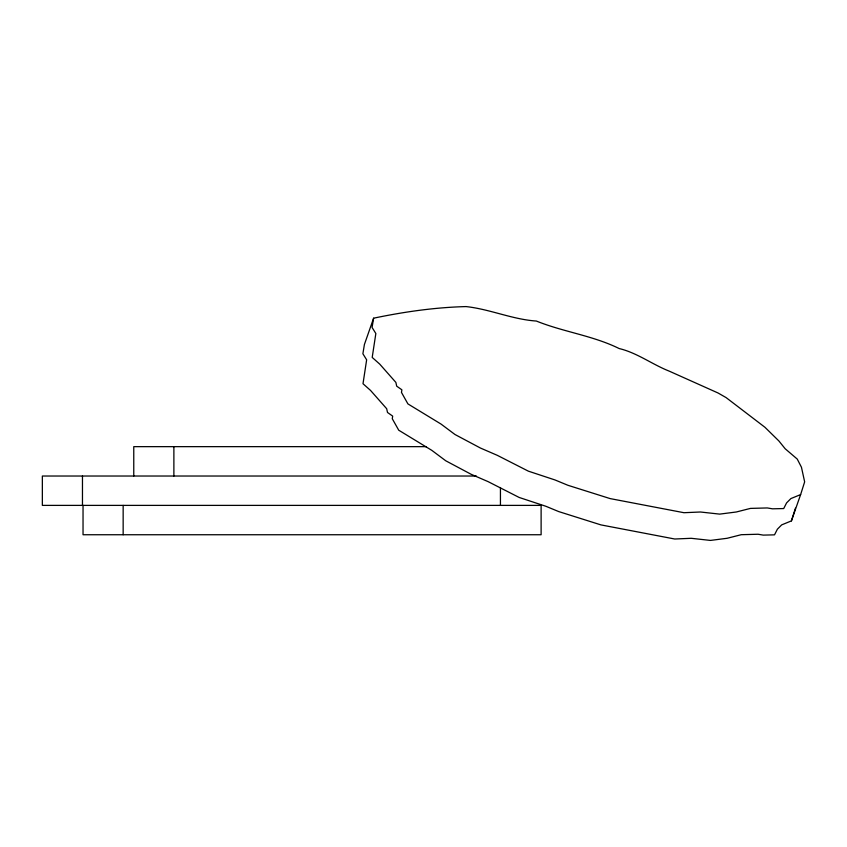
<?xml version="1.0" encoding="UTF-8"?>
<svg xmlns="http://www.w3.org/2000/svg" width="847" height="847" viewBox="0 0 847 847"><rect width="100%" height="100%" fill="white"/><g stroke="black" fill="none" stroke-linecap="round" stroke-linejoin="round"><path stroke-width="1.27" d="M373.612 318.186L372.077 327.45L375.846 333.517L372.204 357.423L379.721 364.104L395.877 382.41L396.703 386.168L401.891 389.821L401.467 392.415L407.915 403.903L441.033 424.072L454.977 434.5L480.44 448.042L497.305 455.337L528.359 471.154L555.081 479.984L567.924 485.289L610.136 498.597L683.953 512.71L700.405 512.001L719.685 514.118L736.361 511.98L750.453 508.401L767.287 507.946L772.453 508.814L783.708 508.56L786.588 502.896L790.886 498.576L800.627 494.584L804.65 481.858L801.453 467.248L797.249 459.074L785.169 448.751L778.88 440.959L764.947 427.28L726.112 397.603L718.055 392.997L669.225 371.134C652.201 364.411 637.06 352.786 619.178 348.551C592.826 335.56 563.499 332.003 536.363 321.045C512.34 319.435 490.032 309.197 466.062 306.582C434.998 307.376 404.135 311.812 373.612 318.186L364.411 344.485L362.887 353.75L366.645 359.816L363.003 383.723L370.52 390.403L386.677 408.709L387.503 412.468L392.69 416.121L392.267 418.714L398.725 430.202L431.832 450.371L445.776 460.8L471.239 474.341L488.105 481.636L519.158 497.454L545.892 506.284L558.734 511.588L600.936 524.896L674.752 539.01L691.205 538.3L710.485 540.418L727.16 538.279L741.252 534.701L758.086 534.245L763.253 535.113L774.507 534.849L777.387 529.195L781.686 524.875L791.426 520.884L800.627 494.584M791.426 520.884L795.449 508.158M426.306 446.655L133.762 446.655L133.762 476.025M476.31 476.025L42.35 476.025L42.35 505.384L541.117 505.384L541.117 534.743L83.038 534.743L83.038 505.384M500.439 487.512L500.439 505.384M173.879 446.655L173.879 476.025M123.154 505.384L123.154 534.743M82.466 476.025L82.466 505.384"/></g></svg>
